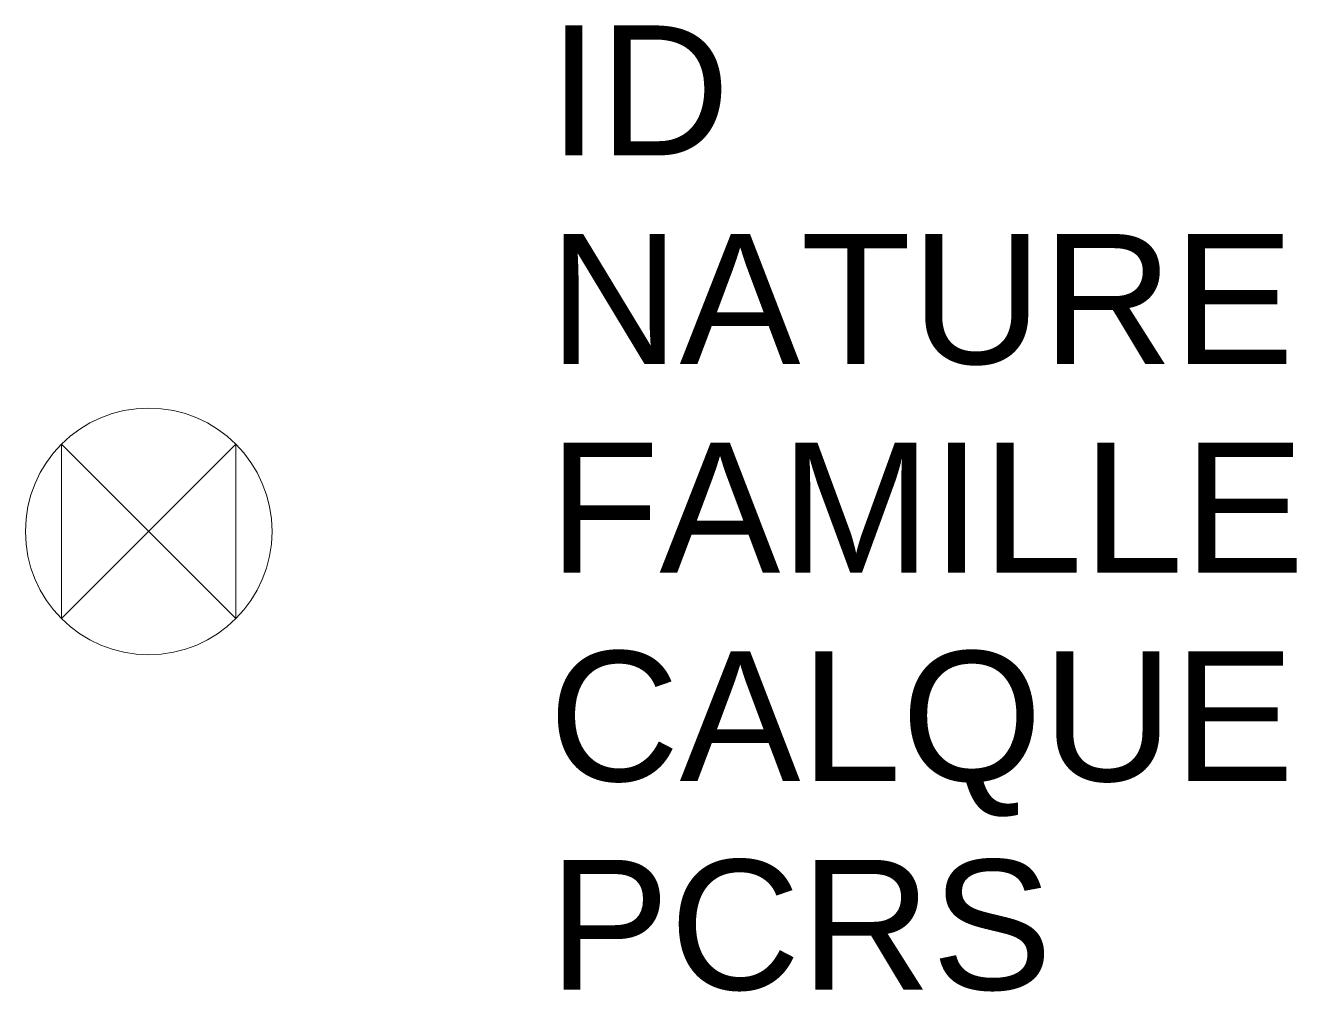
# Model space of a CAD drawing. Header units: metres. Extents: x 3247.86 to 3249.82, y 1848.85 to 1850.34.
import ezdxf

# ---------------------------------------------------------------- set-up
doc = ezdxf.new("R2010")
doc.units = ezdxf.units.M
doc.linetypes.add('Socle_Continu', pattern=[2.5, 2.5, 0])
doc.layers.add('GAZFL_SCS', color=40, linetype='Socle_Continu', lineweight=13)
doc.styles.get("Standard").update_dxf_attribs({"font": 'arial.ttf'})

msp = doc.modelspace()

# ---------------------------------------------------------------- linework, layer by layer
at = {"layer": 'GAZFL_SCS', "linetype": 'Socle_Continu'}
for p, q in [((3248.1835, 1849.6938), (3247.915, 1849.4252)), ((3247.915, 1849.4252), (3247.915, 1849.6938)), ((3247.915, 1849.6938), (3248.1835, 1849.4252)), ((3248.1835, 1849.6938), (3248.1835, 1849.4252))]:
    msp.add_line(p, q, dxfattribs=at)
msp.add_circle((3248.0492, 1849.5595), 0.19, dxfattribs=at)

# ---------------------------------------------------------------- texts
at = {"layer": 'GAZFL_SCS', "linetype": 'Socle_Continu', "flags": 9}
for tag, p, s in [('ID', (3248.6654, 1850.1388), 'JP_0701'), ('NATURE', (3248.6654, 1849.8175), "Vanne d'arrêt gaz"), ('FAMILLE', (3248.6654, 1849.4962), 'Gaz'), ('CALQUE', (3248.6654, 1849.175), 'GAZFL_SCS'), ('PCRS', (3248.6654, 1848.8537), 'AffleurantSymbole')]:
    msp.add_attdef(tag, p, s, height=0.2, dxfattribs=at)

doc.saveas('drawing.dxf')
